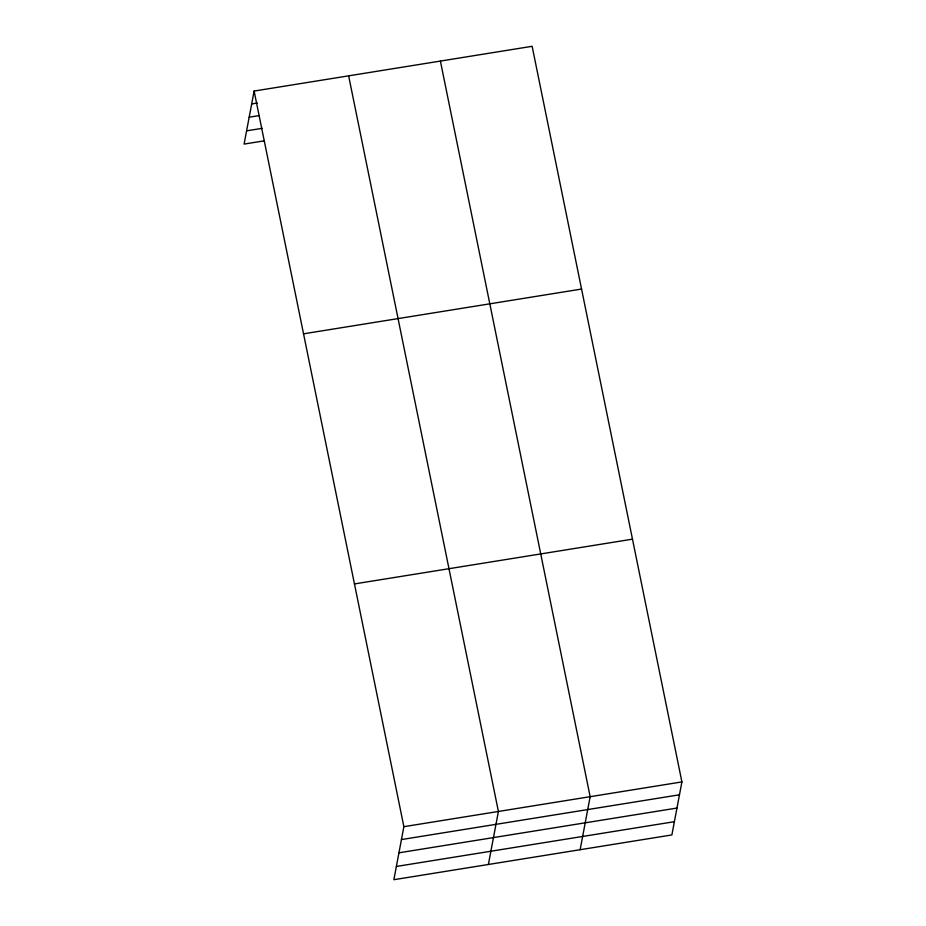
<?xml version="1.0" encoding="UTF-8"?>
<svg xmlns="http://www.w3.org/2000/svg" width="926" height="926" viewBox="0 0 926 926"><rect width="100%" height="100%" fill="white"/><g stroke="black" fill="none" stroke-linecap="round" stroke-linejoin="round"><path stroke-width="1.39" d="M254.118 91.061L403.875 826.687L393.863 879.7L671.882 834.939L681.906 781.914L532.137 46.3L254.118 91.061L244.094 144.086L263.852 140.902M488.384 864.479L498.408 811.465L348.639 75.839M580.139 849.709L590.151 796.696L440.394 61.07M251.675 103.944L257.324 103.041M249.175 117.197L259.048 115.6M246.594 130.844L262.116 128.344M303.531 333.823L581.563 289.051M354.45 583.924L632.481 539.163M403.875 826.687L681.906 781.914M401.444 839.569L679.464 794.797M398.944 852.811L676.964 808.051M396.363 866.458L674.383 821.686"/></g></svg>
